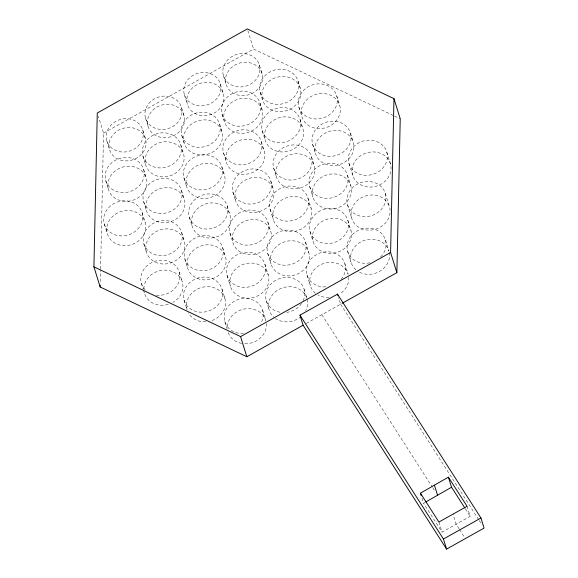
<?xml version="1.0" encoding="UTF-8"?>
<svg xmlns="http://www.w3.org/2000/svg" width="578" height="578" viewBox="0 0 578 578"><rect width="100%" height="100%" fill="white"/><g stroke="black" fill="none" stroke-linecap="round" stroke-linejoin="round"><path stroke-width="0.43" stroke-dasharray="2.89 2.17" d="M100.305 281.602L100.565 269.904M100.579 269.001L103.556 133.15L98.325 116.351M467.06 506.27L470.196 516.342L442.069 532.114L423.573 503.257L425.126 502.361M103.556 133.15L253.583 49.051L393.719 115.708M306.232 323.463L340.615 304.194L338.52 297.475M394.536 116.091L400.236 118.808M340.615 304.194L478.736 519.73M479.227 520.489L482.146 525.041M465.413 508.878L470.196 516.342M321.859 314.699L432.214 486.9M432.698 487.659L435.126 491.452M459.04 528.762L456.136 524.232L452.993 514.153M459.524 529.52L464.849 537.829M386.783 152.093A19.739 17.347 -17.3 0 1 362.659 174.975A19.739 17.347 -17.3 0 1 354.162 146.155A19.739 17.347 -17.3 0 1 386.783 152.093L390.446 163.856A19.739 17.347 -17.3 0 1 366.322 186.737A19.739 17.347 -17.3 0 1 357.825 157.917A19.739 17.347 -17.3 0 1 390.446 163.856M385.302 193.42A19.739 17.347 -17.3 0 1 361.178 216.302A19.739 17.347 -17.3 0 1 352.681 187.482A19.739 17.347 -17.3 0 1 385.302 193.42L389.507 206.917A19.739 17.347 -17.3 0 1 365.383 229.806A19.739 17.347 -17.3 0 1 356.886 200.978A19.739 17.347 -17.3 0 1 389.507 206.917M385.49 240.072L388.929 251.105A19.739 17.347 -17.3 0 0 359.292 242.811A19.739 17.347 -17.3 0 0 357.992 271.364M350.456 133.099A19.739 17.347 -17.3 0 1 326.332 155.981A19.739 17.347 -17.3 0 1 317.835 127.16A19.739 17.347 -17.3 0 1 350.456 133.099L353.324 142.325A19.739 17.347 -17.3 0 1 329.2 165.207A19.739 17.347 -17.3 0 1 320.703 136.386A19.739 17.347 -17.3 0 1 353.324 142.325M336.714 95.767A19.739 17.347 -17.3 0 1 312.59 118.649A19.739 17.347 -17.3 0 1 304.093 89.828A19.739 17.347 -17.3 0 1 336.714 95.767L339.712 105.391A19.739 17.347 -17.3 0 1 315.588 128.273A19.739 17.347 -17.3 0 1 307.091 99.452A19.739 17.347 -17.3 0 1 339.712 105.391M348.953 163.386L352.616 175.148M347.479 175.141A19.739 17.347 -17.3 0 1 323.355 198.03A19.739 17.347 -17.3 0 1 314.858 169.202A19.739 17.347 -17.3 0 1 347.479 175.141L350.81 185.827A19.739 17.347 -17.3 0 1 326.686 208.709A19.739 17.347 -17.3 0 1 318.189 179.888A19.739 17.347 -17.3 0 1 350.81 185.827M347.472 204.72L351.677 218.217M347.833 220.326A19.739 17.347 -17.3 0 1 323.709 243.208A19.739 17.347 -17.3 0 1 315.212 214.387A19.739 17.347 -17.3 0 1 347.833 220.326L350.904 230.196A19.739 17.347 -17.3 0 1 326.78 253.077A19.739 17.347 -17.3 0 1 318.283 224.257A19.739 17.347 -17.3 0 1 350.904 230.196M438.926 522.035L442.069 532.114M298.06 81.151A19.739 17.347 -17.3 0 1 273.936 104.033A19.739 17.347 -17.3 0 1 265.439 75.212A19.739 17.347 -17.3 0 1 298.06 81.151L300.307 88.376A19.739 17.347 -17.3 0 1 276.183 111.258A19.739 17.347 -17.3 0 1 267.686 82.437A19.739 17.347 -17.3 0 1 300.307 88.376M347.66 251.365L351.099 262.405M312.626 144.399L315.494 153.618M422.005 498.214L423.573 503.257M298.884 107.067L301.882 116.684M300.061 119.502A19.739 17.347 -17.3 0 1 275.937 142.39A19.739 17.347 -17.3 0 1 267.441 113.563A19.739 17.347 -17.3 0 1 300.061 119.502L302.944 128.757A19.739 17.347 -17.3 0 1 278.82 151.638A19.739 17.347 -17.3 0 1 270.323 122.818A19.739 17.347 -17.3 0 1 302.944 128.757M311.506 156.84A19.739 17.347 -17.3 0 1 287.382 179.722A19.739 17.347 -17.3 0 1 278.885 150.901A19.739 17.347 -17.3 0 1 311.506 156.84L314.259 165.662A19.739 17.347 -17.3 0 1 290.134 188.544A19.739 17.347 -17.3 0 1 281.638 159.723A19.739 17.347 -17.3 0 1 314.259 165.662M344.835 263.698L348.122 274.254A19.739 17.347 -17.3 0 0 319.576 265.295A19.739 17.347 -17.3 0 0 315.277 293.118M309.649 186.441L312.98 197.127M307.901 197.922A19.739 17.347 -17.3 0 1 283.776 220.803A19.739 17.347 -17.3 0 1 275.28 191.983A19.739 17.347 -17.3 0 1 307.901 197.922L311.181 208.448A19.739 17.347 -17.3 0 1 287.056 231.33A19.739 17.347 -17.3 0 1 278.56 202.51A19.739 17.347 -17.3 0 1 311.181 208.448M259.356 64.902A18.756 16.48 -17.3 0 1 236.438 86.642A18.756 16.48 -17.3 0 1 228.368 59.259A18.756 16.48 -17.3 0 1 259.356 64.902L262.058 73.579A18.756 16.48 -17.3 0 1 239.14 95.312A18.756 16.48 -17.3 0 1 231.063 67.937A18.756 16.48 -17.3 0 1 262.058 73.579M247.825 30.576L253.583 49.051M310.003 231.626L313.074 241.496M260.23 92.444L262.477 99.669M305.538 242.023A19.739 17.347 -17.3 0 1 281.414 264.905A19.739 17.347 -17.3 0 1 272.917 236.084A19.739 17.347 -17.3 0 1 305.538 242.023L308.862 252.687A19.739 17.347 -17.3 0 1 284.737 275.576A19.739 17.347 -17.3 0 1 276.241 246.748A19.739 17.347 -17.3 0 1 308.862 252.687M259.948 103.028A19.739 17.347 -17.3 0 1 235.824 125.91A19.739 17.347 -17.3 0 1 227.327 97.09A19.739 17.347 -17.3 0 1 259.948 103.028L262.159 110.131A19.739 17.347 -17.3 0 1 238.035 133.012A19.739 17.347 -17.3 0 1 229.538 104.192A19.739 17.347 -17.3 0 1 262.159 110.131M262.231 130.801L265.114 140.057M273.676 168.133L276.429 176.962M307.005 274.991L310.292 285.554M261.35 141.682A19.739 17.347 -17.3 0 1 237.226 164.564A19.739 17.347 -17.3 0 1 228.729 135.743A19.739 17.347 -17.3 0 1 261.35 141.682L264.283 151.104A19.739 17.347 -17.3 0 1 240.159 173.985A19.739 17.347 -17.3 0 1 231.662 145.165A19.739 17.347 -17.3 0 1 264.283 151.104M270.75 180.842A19.739 17.347 -17.3 0 1 246.633 203.731A19.739 17.347 -17.3 0 1 238.129 174.903A19.739 17.347 -17.3 0 1 270.75 180.842L273.38 189.288A19.739 17.347 -17.3 0 1 249.255 212.169A19.739 17.347 -17.3 0 1 240.759 183.342A19.739 17.347 -17.3 0 1 273.38 189.288M304.107 289.354L306.997 298.638A19.739 17.347 -17.3 0 0 278.452 289.672A19.739 17.347 -17.3 0 0 274.16 317.495M270.071 209.214L273.351 219.748M223.419 75.639L226.114 84.309M267.824 221.945A19.739 17.347 -17.3 0 1 243.699 244.826A19.739 17.347 -17.3 0 1 235.203 216.006A19.739 17.347 -17.3 0 1 267.824 221.945L270.764 231.381A19.739 17.347 -17.3 0 1 246.64 254.269A19.739 17.347 -17.3 0 1 238.143 225.442A19.739 17.347 -17.3 0 1 270.764 231.381M220.276 83.796A18.756 16.48 -17.3 0 1 197.358 105.528A18.756 16.48 -17.3 0 1 189.288 78.153A18.756 16.48 -17.3 0 1 220.276 83.796L223.346 93.643A18.756 16.48 -17.3 0 1 200.429 115.383A18.756 16.48 -17.3 0 1 192.358 88.001A18.756 16.48 -17.3 0 1 223.346 93.643M267.708 253.316L271.031 263.987M222.118 114.321L224.329 121.423M264.883 264.16A19.739 17.347 -17.3 0 1 240.759 287.042A19.739 17.347 -17.3 0 1 232.262 258.221A19.739 17.347 -17.3 0 1 264.883 264.16L268.25 274.969A19.739 17.347 -17.3 0 1 244.126 297.851A19.739 17.347 -17.3 0 1 235.629 269.03A19.739 17.347 -17.3 0 1 268.25 274.969M219.611 124.133A19.739 17.347 -17.3 0 1 195.487 147.014A19.739 17.347 -17.3 0 1 186.99 118.194A19.739 17.347 -17.3 0 1 219.611 124.133L221.995 131.798A19.739 17.347 -17.3 0 1 197.871 154.687A19.739 17.347 -17.3 0 1 189.374 125.859A19.739 17.347 -17.3 0 1 221.995 131.798M223.52 152.975L226.453 162.404M232.927 192.142L235.549 200.58M266.277 300.647L269.175 309.931M221.822 166.702A19.739 17.347 -17.3 0 1 197.698 189.584A19.739 17.347 -17.3 0 1 189.201 160.756A19.739 17.347 -17.3 0 1 221.822 166.702L224.481 175.228A19.739 17.347 -17.3 0 1 200.356 198.117A19.739 17.347 -17.3 0 1 191.86 169.289A19.739 17.347 -17.3 0 1 224.481 175.228M262.636 310.335L265.808 320.523A19.739 17.347 -17.3 0 0 243.656 309.107A19.739 17.347 -17.3 0 0 227.414 328.846M227.125 205.826A19.739 17.347 -17.3 0 1 203.001 228.707A19.739 17.347 -17.3 0 1 194.504 199.887A19.739 17.347 -17.3 0 1 227.125 205.826L229.928 214.814A19.739 17.347 -17.3 0 1 205.804 237.703A19.739 17.347 -17.3 0 1 197.308 208.875A19.739 17.347 -17.3 0 1 229.928 214.814M229.993 233.237L232.934 242.681M184.339 94.525L187.409 104.38M181.449 107.407A18.756 16.48 -17.3 0 1 158.531 129.147A18.756 16.48 -17.3 0 1 150.461 101.764A18.756 16.48 -17.3 0 1 181.449 107.407L183.999 115.6A18.756 16.48 -17.3 0 1 161.081 137.34A18.756 16.48 -17.3 0 1 153.011 109.957A18.756 16.48 -17.3 0 1 183.999 115.6M222.624 247.521A19.739 17.347 -17.3 0 1 198.5 270.403A19.739 17.347 -17.3 0 1 190.003 241.582A19.739 17.347 -17.3 0 1 222.624 247.521L225.485 256.711A19.739 17.347 -17.3 0 1 201.361 279.593A19.739 17.347 -17.3 0 1 192.864 250.773A19.739 17.347 -17.3 0 1 225.485 256.711M227.053 275.46L230.42 286.262M181.781 135.425L184.165 143.098M180.741 144.724A19.739 17.347 -17.3 0 1 156.616 167.606A19.739 17.347 -17.3 0 1 148.12 138.785A19.739 17.347 -17.3 0 1 180.741 144.724L183.522 153.669A19.739 17.347 -17.3 0 1 159.398 176.557A19.739 17.347 -17.3 0 1 150.901 147.73A19.739 17.347 -17.3 0 1 183.522 153.669M221.938 288.971A19.739 17.347 -17.3 0 1 197.813 311.853A19.739 17.347 -17.3 0 1 189.317 283.032A19.739 17.347 -17.3 0 1 221.938 288.971L224.929 298.58A19.739 17.347 -17.3 0 1 210.919 320.869M183.992 177.995L186.651 186.528M224.806 321.628L226.923 328.427M181.47 190.328A19.739 17.347 -17.3 0 1 157.346 213.21A19.739 17.347 -17.3 0 1 148.849 184.382A19.739 17.347 -17.3 0 1 181.47 190.328L184.324 199.489A19.739 17.347 -17.3 0 1 160.2 222.371A19.739 17.347 -17.3 0 1 151.703 193.551A19.739 17.347 -17.3 0 1 184.324 199.489M189.295 217.118L192.098 226.114M181.644 232.421A19.739 17.347 -17.3 0 1 157.519 255.303A19.739 17.347 -17.3 0 1 149.023 226.482A19.739 17.347 -17.3 0 1 181.644 232.421L184.252 240.802A19.739 17.347 -17.3 0 1 160.128 263.684A19.739 17.347 -17.3 0 1 151.631 234.856A19.739 17.347 -17.3 0 1 184.252 240.802M145.512 118.143L148.062 126.336M184.794 258.814L187.655 268.011M142.737 129.992A18.756 16.48 -17.3 0 1 119.819 151.732A18.756 16.48 -17.3 0 1 111.749 124.357A18.756 16.48 -17.3 0 1 142.737 129.992L145.49 138.836A18.756 16.48 -17.3 0 1 122.572 160.576A18.756 16.48 -17.3 0 1 114.502 133.193A18.756 16.48 -17.3 0 1 145.49 138.836M179.216 272.094L182.316 282.042M142.911 156.017L145.692 164.968M143.604 169.383A19.739 17.347 -17.3 0 1 119.487 192.264A19.739 17.347 -17.3 0 1 110.983 163.444A19.739 17.347 -17.3 0 1 143.604 169.383L146.335 178.132A19.739 17.347 -17.3 0 1 122.211 201.014A19.739 17.347 -17.3 0 1 113.714 172.193A19.739 17.347 -17.3 0 1 146.335 178.132M184.107 300.264L187.099 309.873A19.739 17.347 -17.3 0 1 201.108 287.584A19.739 17.347 -17.3 0 1 224.929 298.58M143.64 201.621L146.494 210.782M142.145 212.704A19.739 17.347 -17.3 0 1 118.02 235.593A19.739 17.347 -17.3 0 1 109.524 206.765A19.739 17.347 -17.3 0 1 142.145 212.704L145.179 222.436A19.739 17.347 -17.3 0 1 121.055 245.318A19.739 17.347 -17.3 0 1 112.558 216.497A19.739 17.347 -17.3 0 1 145.179 222.436M143.814 243.714L146.422 252.095M106.8 140.729L109.553 149.565M141.386 283.393L143.2 289.195M143.452 290.019L144.486 293.335M105.781 180.676L108.505 189.425M104.315 224.004L107.349 233.736M205.855 321.758A19.739 17.347 -17.3 0 1 188.24 312.684M348.686 277.238A19.739 17.347 -17.3 0 1 339.568 294.079M329.048 297.439A19.739 17.347 -17.3 0 1 317.871 294.932M143.864 288.834A19.739 17.347 -17.3 0 1 173.306 271.927A19.739 17.347 -17.3 0 1 173.039 302.301M168.306 304.331A19.739 17.347 -17.3 0 1 144.132 291.868M145.237 289.896A19.739 17.347 -17.3 0 1 153.235 261.87A19.739 17.347 -17.3 0 1 179.823 275.576A19.739 17.347 -17.3 0 1 155.092 294.975M389.283 252.579A19.739 17.347 -17.3 0 1 380.382 270.923A19.739 17.347 -17.3 0 1 358.685 271.783M369.819 262.788A19.739 17.347 -17.3 0 1 347.262 244.313A19.739 17.347 -17.3 0 1 375.483 229.531A19.739 17.347 -17.3 0 1 380.281 257.304M325.761 286.876A19.739 17.347 -17.3 0 1 307.012 266.162A19.739 17.347 -17.3 0 1 335.334 253.366A19.739 17.347 -17.3 0 1 340.218 280.344M266.379 323.507A19.739 17.347 -17.3 0 1 244.191 343.708M241.683 343.411A19.739 17.347 -17.3 0 1 228.209 332.538M243.562 333.52A19.739 17.347 -17.3 0 1 224.502 314.071A19.739 17.347 -17.3 0 1 250.549 299.108A19.739 17.347 -17.3 0 1 260.562 323.752M307.193 299.368A19.739 17.347 -17.3 0 1 305.726 310.661M301.174 316.433A19.739 17.347 -17.3 0 1 275.403 318.456M279.983 312.236A19.739 17.347 -17.3 0 1 266.603 290.821A19.739 17.347 -17.3 0 1 292.027 278.134A19.739 17.347 -17.3 0 1 303.19 300.654M301.593 303.45A19.739 17.347 -17.3 0 1 286.739 312.373"/><path stroke-width="0.87" d="M303.11 325.212L446.584 549.1L484.089 528.075L480.947 517.996L337.473 294.115L299.968 315.14L303.11 325.212L246.849 356.749L100.189 286.999L93.911 266.841L97.277 112.999L247.305 28.9L393.965 98.65L400.236 118.808L396.869 272.657L342.176 303.313M100.189 286.999L100.225 285.2M396.869 272.657L390.598 252.499L393.965 98.65M420.437 493.179L448.405 477.153L467.06 506.27L438.926 522.035L420.437 493.179L421.218 495.693M425.907 501.921L451.541 487.232L448.405 477.153M93.911 266.841L240.571 336.598L390.598 252.499M446.584 549.1L443.442 539.021L480.947 517.996M451.541 487.232L464.936 508.134M299.968 315.14L443.442 539.021M434.418 485.166L437.56 495.245M337.473 294.115L338 295.791M240.571 336.598L246.849 356.749"/></g></svg>
